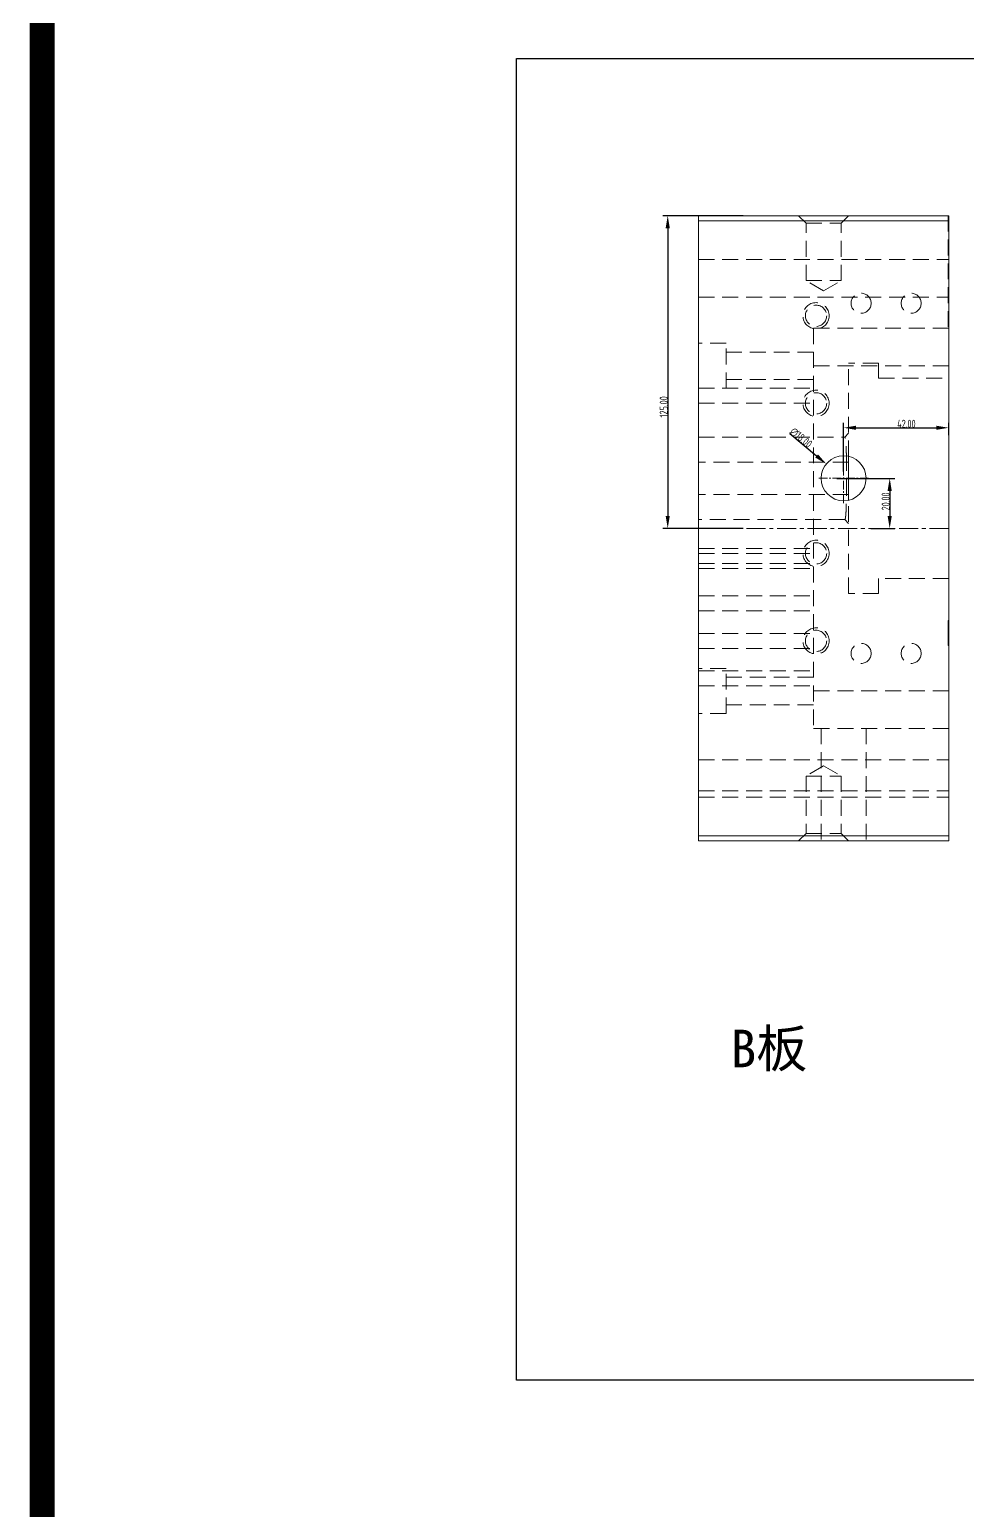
# Model space of a CAD drawing. Header units: millimetres. Extents: x 5647 to 7112, y -2229 to 2511.
# Drawn here: x 5887 to 6262, y -974 to -382 of the extents above; entities that cross this region are included whole.
import ezdxf

# ---------------------------------------------------------------- set-up
doc = ezdxf.new("R2010")
doc.units = ezdxf.units.MM
doc.header["$PDSIZE"] = -5
doc.linetypes.add('CENTER', pattern=[0.6, 0.375, -0.075, 0.075, -0.075])
doc.linetypes.add('HIDDEN', pattern=[9.525, 6.35, -3.175])
doc.layers.get('0').update_dxf_attribs({"lineweight": 5})
doc.layers.get('Defpoints').update_dxf_attribs({"lineweight": 5})
doc.layers.add('DEFAULT_2', color=8, linetype='HIDDEN', lineweight=18)
doc.layers.add('粗实线', color=7, linetype='Continuous', lineweight=30)
doc.styles.add('A100', font='ARIAL.TTF')
doc.styles.add('标注', font='isocp.shx', dxfattribs={"width": 0.8, "bigfont": 'hztxt.shx'})
doc.dimstyles.new('副本 a4', dxfattribs={"dimtxt": 3.2, "dimasz": 5, "dimexe": 2, "dimexo": 0, "dimgap": 0, "dimtad": 1, "dimzin": 0, "dimdsep": 46, "dimtxsty": '标注', "dimcen": 0, "dimdle": 3, "dimclrd": 4, "dimclre": 4, "dimclrt": 6, "dimazin": 0, "dimtfac": 1, "dimtofl": 0, "dimtmove": 0, "dimatfit": 3, "dimfxl": 0, "dimtolj": 1, "dimarcsym": 0})

# ---------------------------------------------------------------- blocks, each defined once
blk = doc.blocks.new('*D273')
at = {"layer": 'Defpoints', "color": 0}
for p in [(6210.1, -561.45), (6223.64, -581.45), (6231.17, -581.45)]:
    blk.add_point(p, dxfattribs=at)
at = {"layer": '粗实线', "color": 4, "lineweight": -2}
for p, q in [((6210.1, -561.45), (6233.17, -561.45)), ((6231.17, -566.45), (6231.17, -576.45)), ((6223.64, -581.45), (6233.17, -581.45))]:
    blk.add_line(p, q, dxfattribs=at)
at = {"layer": '粗实线', "color": 4}
for points in [[(6230.33, -566.45), (6232, -566.45), (6231.17, -561.45)], [(6230.33, -576.45), (6232, -576.45), (6231.17, -581.45)]]:
    blk.add_solid(points, dxfattribs=at)
at = {"layer": '粗实线', "color": 6, "insert": (6229.57, -570.67), "char_height": 3.2, "attachment_point": 5, "rotation": 90, "style": '标注'}
blk.add_mtext('\\A1;20.00', dxfattribs=at)
blk = doc.blocks.new('*D274')
at = {"layer": 'Defpoints', "color": 0}
for p in [(6254.75, -541.24), (6254.75, -544.22), (6212.75, -558.66)]:
    blk.add_point(p, dxfattribs=at)
at = {"layer": '粗实线', "color": 4, "lineweight": -2}
for p, q in [((6212.75, -558.66), (6212.75, -539.24)), ((6217.75, -541.24), (6249.75, -541.24)), ((6254.75, -544.22), (6254.75, -539.24))]:
    blk.add_line(p, q, dxfattribs=at)
at = {"layer": '粗实线', "color": 4}
for points in [[(6217.75, -540.4), (6217.75, -542.07), (6212.75, -541.24)], [(6249.75, -540.4), (6249.75, -542.07), (6254.75, -541.24)]]:
    blk.add_solid(points, dxfattribs=at)
at = {"layer": '粗实线', "color": 6, "insert": (6237.85, -539.64), "char_height": 3.2, "attachment_point": 5, "style": '标注'}
blk.add_mtext('\\A1;42.00', dxfattribs=at)
blk = doc.blocks.new('*D275')
at = {"layer": 'Defpoints', "color": 0}
for p in [(6205.82, -555.69), (6219.67, -567.2)]:
    blk.add_point(p, dxfattribs=at)
at = {"layer": '粗实线', "color": 4, "lineweight": -2}
blk.add_line((6191.24, -543.58), (6201.98, -552.5), dxfattribs=at)
at = {"layer": '粗实线', "color": 4}
blk.add_solid([(6202.51, -551.86), (6201.45, -553.14), (6205.82, -555.69)], dxfattribs=at)
at = {"layer": '粗实线', "color": 6, "insert": (6195.71, -545.21), "char_height": 3.2, "attachment_point": 5, "rotation": 320.27769, "style": '标注'}
blk.add_mtext('\\A1;∅18.00', dxfattribs=at)
blk = doc.blocks.new('*D276')
at = {"layer": 'Defpoints', "color": 0}
for p in [(6172.62, -456.45), (6142.45, -581.45), (6172.62, -581.45)]:
    blk.add_point(p, dxfattribs=at)
at = {"layer": '粗实线', "color": 4, "lineweight": -2}
for p, q in [((6172.62, -456.45), (6140.45, -456.45)), ((6142.45, -461.45), (6142.45, -576.45)), ((6172.62, -581.45), (6140.45, -581.45))]:
    blk.add_line(p, q, dxfattribs=at)
at = {"layer": '粗实线', "color": 4}
for points in [[(6141.62, -461.45), (6143.28, -461.45), (6142.45, -456.45)], [(6141.62, -576.45), (6143.28, -576.45), (6142.45, -581.45)]]:
    blk.add_solid(points, dxfattribs=at)
at = {"layer": '粗实线', "color": 6, "insert": (6140.85, -532.86), "char_height": 3.2, "attachment_point": 5, "rotation": 90, "style": '标注'}
blk.add_mtext('\\A1;125.00', dxfattribs=at)

msp = doc.modelspace()

# ---------------------------------------------------------------- linework, layer by layer
at = {"color": 7, "linetype": 'Continuous'}
for p, q in [((6154.74707, -456.44505), (6154.74707, -706.44505)), ((6254.74707, -456.44505), (6154.74707, -456.44505)), ((6254.74707, -458.44505), (6154.74707, -458.44505)), ((6254.74707, -706.44505), (6254.74707, -456.44505)), ((6214.74707, -570.18174), (6214.74707, -552.70835)), ((6254.74707, -618.2311), (6254.59707, -618.2311)), ((6254.59707, -618.2311), (6254.59707, -628.2311)), ((6254.74707, -628.2311), (6254.59707, -628.2311)), ((6254.74707, -704.44505), (6154.74707, -704.44505)), ((6254.74707, -706.44505), (6154.74707, -706.44505))]:
    msp.add_line(p, q, dxfattribs=at)
at = {"color": 1, "linetype": 'CENTER', "ltscale": 9.144}
for p, q in [((6212.74707, -571.34505), (6212.74707, -551.54505)), ((6202.84707, -561.44505), (6222.64707, -561.44505))]:
    msp.add_line(p, q, dxfattribs=at)
at = {"color": 1, "linetype": 'CENTER', "ltscale": 20.32}
msp.add_line((6254.74707, -581.44505), (6154.74707, -581.44505), dxfattribs=at)
at = {"color": 7, "linetype": 'Continuous'}
msp.add_circle((6212.74707, -561.44505), 9, dxfattribs=at)
at = {"layer": 'DEFAULT_2', "color": 8, "linetype": 'HIDDEN'}
for p, q in [((6197.74707, -459.44505), (6194.74707, -456.44505)), ((6197.74707, -482.4036), (6197.74707, -459.44505)), ((6197.74707, -459.44505), (6211.74707, -459.44505)), ((6211.74707, -459.44505), (6214.74707, -456.44505)), ((6211.74707, -482.4036), (6211.74707, -459.44505)), ((6254.59707, -456.44505), (6254.59707, -501.44505)), ((6154.74707, -473.94505), (6254.74707, -473.94505)), ((6197.74707, -482.4036), (6211.74707, -482.4036)), ((6204.74707, -486.44505), (6197.74707, -482.4036)), ((6204.74707, -486.44505), (6211.74707, -482.4036)), ((6154.74707, -488.94505), (6254.74707, -488.94505)), ((6200.74707, -501.44505), (6200.74707, -661.44505)), ((6200.74707, -501.44505), (6254.74707, -501.44505)), ((6165.74707, -507.44505), (6154.74707, -507.44505)), ((6165.74707, -525.44505), (6165.74707, -507.44505)), ((6165.74707, -510.94505), (6200.74707, -510.94505)), ((6254.74707, -516.44505), (6200.74707, -516.44505)), ((6214.74707, -552.70835), (6214.74707, -515.44505)), ((6226.74707, -515.44505), (6214.74707, -515.44505)), ((6226.74707, -515.44505), (6226.74707, -521.44505)), ((6154.74707, -525.44505), (6200.74707, -525.44346)), ((6165.74707, -521.94505), (6200.74707, -521.94505)), ((6226.74707, -521.44505), (6254.74707, -521.44505)), ((6154.74707, -531.44346), (6200.74707, -531.44346)), ((6214.74707, -543.44473), (6213.24707, -544.94505)), ((6154.74707, -544.94505), (6213.24707, -544.94505)), ((6214.74707, -554.94505), (6154.74707, -554.94505)), ((6213.881, -567.94505), (6213.881, -554.94505)), ((6214.74707, -567.94505), (6154.74707, -567.94505)), ((6214.74707, -607.44505), (6214.74707, -570.18174)), ((6213.24707, -577.94505), (6154.74707, -577.94505)), ((6214.74707, -579.44505), (6213.24707, -577.94505)), ((6154.74707, -589.44505), (6200.74707, -589.44505)), ((6154.74707, -591.44664), (6200.74707, -591.44664)), ((6154.74707, -595.44505), (6200.74707, -595.44505)), ((6154.74707, -597.44664), (6200.74707, -597.44664)), ((6254.74707, -601.44505), (6226.74707, -601.44505)), ((6226.74707, -601.44505), (6226.74707, -607.44505)), ((6154.74707, -608.44505), (6200.74707, -608.44505)), ((6226.74707, -607.44505), (6214.74707, -607.44505)), ((6154.74707, -614.44505), (6200.74707, -614.44505)), ((6154.74707, -623.44505), (6200.74707, -623.44505)), ((6154.74707, -629.44505), (6200.74707, -629.44505)), ((6165.74707, -637.44505), (6154.74707, -637.44505)), ((6154.74707, -638.44505), (6200.74707, -638.44505)), ((6165.74707, -655.44505), (6165.74707, -637.44505)), ((6154.74707, -644.44505), (6200.74707, -644.44505)), ((6165.74707, -640.94505), (6200.74707, -640.94505)), ((6254.74707, -646.44505), (6200.74707, -646.44505)), ((6165.74707, -655.44505), (6154.74707, -655.44505)), ((6165.74707, -651.94505), (6200.74707, -651.94505)), ((6254.74707, -661.44505), (6200.74707, -661.44505)), ((6203.74707, -661.44505), (6203.74707, -706.44505)), ((6221.74707, -661.44505), (6221.74707, -706.44505)), ((6154.74707, -673.94505), (6254.74707, -673.94505)), ((6204.74707, -676.44505), (6197.74707, -680.4865)), ((6197.74707, -680.4865), (6211.74707, -680.4865)), ((6197.74707, -680.4865), (6197.74707, -703.44505)), ((6204.74707, -676.44505), (6211.74707, -680.4865)), ((6211.74707, -680.4865), (6211.74707, -703.44505)), ((6154.74707, -686.44505), (6254.74707, -686.44505)), ((6154.74707, -688.94505), (6254.74707, -688.94505)), ((6197.74707, -703.44505), (6194.74707, -706.44505)), ((6197.74707, -703.44505), (6211.74707, -703.44505)), ((6211.74707, -703.44505), (6214.74707, -706.44505))]:
    msp.add_line(p, q, dxfattribs=at)
for centre, radius in [((6201.74707, -496.44505), 5.25), ((6219.74707, -491.44505), 4), ((6239.74707, -491.44505), 4), ((6201.74707, -496.44505), 4.25), ((6201.74707, -531.44505), 5.25), ((6201.74707, -531.44505), 4.25), ((6201.74707, -591.44505), 5.25), ((6201.74707, -591.44505), 4.25), ((6201.74707, -626.44505), 5.25), ((6201.74707, -626.44505), 4.25), ((6219.74707, -631.44505), 4), ((6239.74707, -631.44505), 4)]:
    msp.add_circle(centre, radius, dxfattribs=at)
for points, knots in [([(6213.881, -554.94505), (6213.87891, -554.25215), (6213.8723, -552.90371), (6213.83381, -550.96907), (6213.77213, -549.23135), (6213.69335, -547.75628), (6213.61102, -546.71211), (6213.5378, -546.03711), (6213.48463, -545.65369), (6213.43147, -545.35605), (6213.37157, -545.13762), (6213.32308, -545.01023), (6213.27025, -544.94505), (6213.24707, -544.94505)], [0, 0, 0, 0, 0.206463652, 0.401791422, 0.576559321, 0.724548615, 0.841942703, 0.888542663, 0.926924407, 0.957082521, 0.979078406, 0.993094489, 1, 1, 1, 1]), ([(6213.24707, -577.94505), (6213.27029, -577.94505), (6213.3233, -577.87999), (6213.37154, -577.75237), (6213.43138, -577.53399), (6213.48458, -577.23631), (6213.53781, -576.85286), (6213.61108, -576.17784), (6213.69345, -575.13367), (6213.77183, -573.65853), (6213.83426, -571.92084), (6213.87262, -569.98623), (6213.87632, -568.63787), (6213.881, -567.94505)], [0, 0, 0, 0, 0.006919294, 0.020931991, 0.042927256, 0.073089227, 0.111475134, 0.158076128, 0.275471845, 0.423461297, 0.598238153, 0.793555769, 1, 1, 1, 1])]:
    msp.add_open_spline(points, degree=3, knots=knots, dxfattribs=at)
at = {"layer": '粗实线', "const_width": 10}
msp.add_lwpolyline([(5892.4149, 2045.38055), (7107.25603, 2045.38055), (7107.25603, -2224.1732), (5892.4149, -2224.1732)], close=True, dxfattribs=at)
at = {"layer": '粗实线'}
msp.add_lwpolyline([(6081.94749, -393.52246), (6826.71494, -393.52246), (6826.71494, -921.97299), (6081.94749, -921.97299)], close=True, dxfattribs=at)

# ---------------------------------------------------------------- texts
at = {"layer": '粗实线', "insert": (6167.60788, -781.91788), "char_height": 15, "width": 148.8118186, "attachment_point": 1, "style": 'A100'}
msp.add_mtext('{\\fSimSun|b0|i0|c134|p2;B板}', dxfattribs=at)

# ---------------------------------------------------------------- dimensions: what is measured, and where the dimension line sits
at = {"layer": '粗实线'}
for base, p1, p2, picture, middle in [((6142.45037, -581.44505), (6172.61965, -456.44505), (6172.61965, -581.44505), '*D276', (6142.45037, -532.86452)), ((6231.16759, -581.44505), (6210.09838, -561.44505), (6223.64288, -581.44505), '*D273', (6231.16759, -570.66938))]:
    dim = msp.add_linear_dim(base=base, p1=p1, p2=p2, angle=90, dimstyle='副本 a4', dxfattribs=at)
    dim.commit()
    dim.dimension.update_dxf_attribs({"geometry": picture, "text_midpoint": middle, "dimtype": 160})
dim = msp.add_diameter_dim_2p(p1=(6219.66943, -567.19666), p2=(6205.82471, -555.69344), dimstyle='副本 a4', dxfattribs=at)
dim.commit()
dim.dimension.update_dxf_attribs({"geometry": '*D275', "text_midpoint": (6195.70914, -545.20846)})
dim = msp.add_linear_dim(base=(6254.74707, -541.23778), p1=(6212.74707, -558.66162), p2=(6254.74707, -544.21714), dimstyle='副本 a4', dxfattribs=at)
dim.commit()
dim.dimension.update_dxf_attribs({"geometry": '*D274', "text_midpoint": (6237.85207, -541.23778), "dimtype": 160})

doc.saveas('drawing.dxf')
